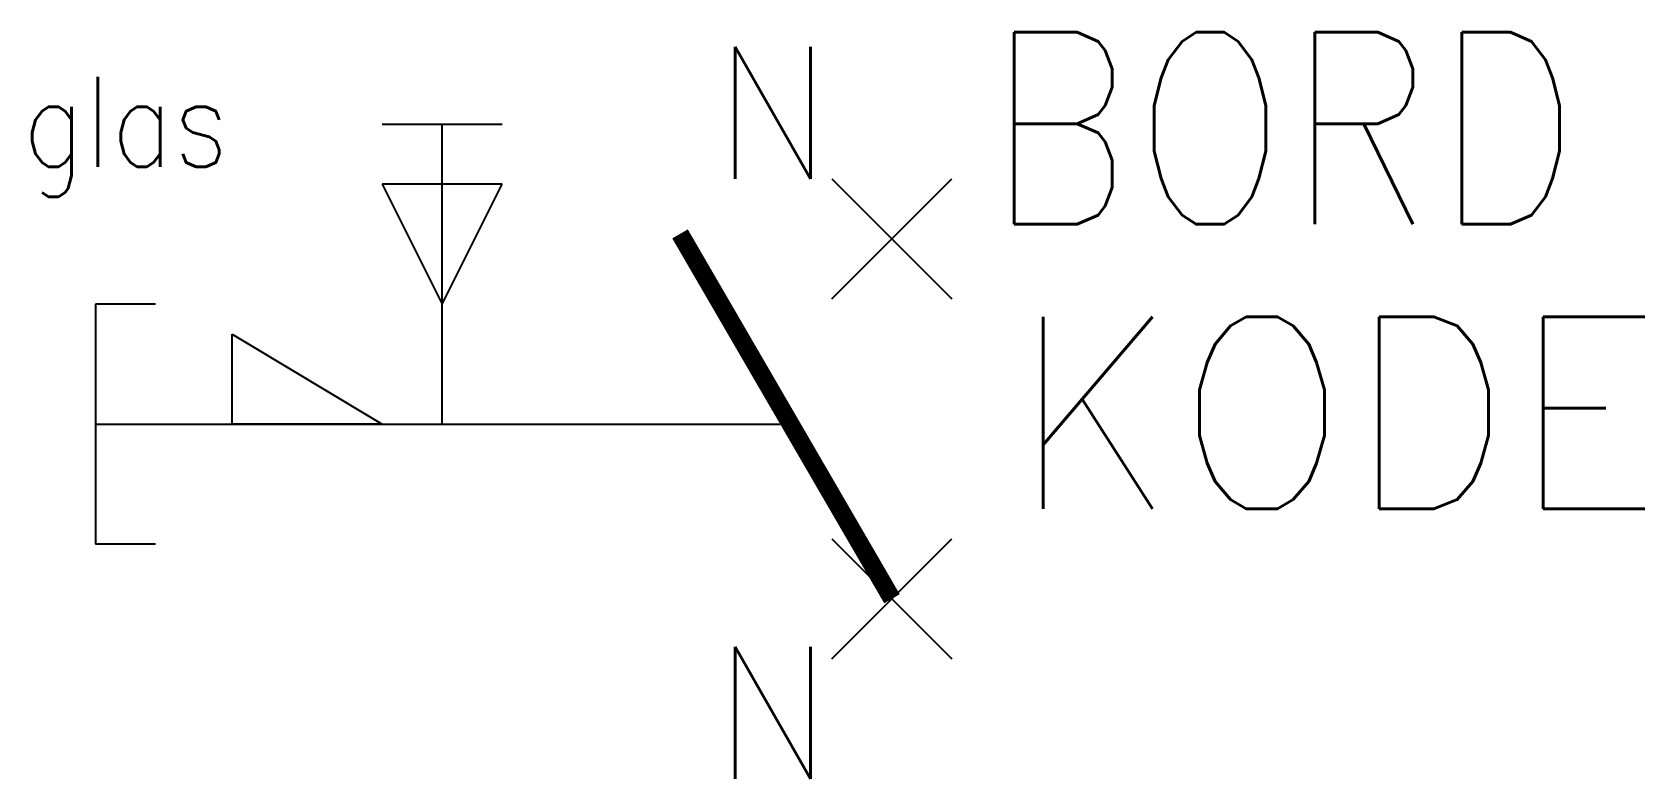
# Model space of a CAD drawing. Extents: x 270.7 to 297.6, y 201 to 213.4.
import ezdxf
from ezdxf.enums import TextEntityAlignment as Align

# ---------------------------------------------------------------- set-up
doc = ezdxf.new("R2010")
doc.units = 0
doc.header["$LTSCALE"] = 6
doc.header["$PDMODE"] = 3
doc.linetypes.add('DASHED', pattern=[0])
doc.layers.get('0').update_dxf_attribs({"color": 8, "linetype": 'CONTINUOUS'})
for name, color, linetype in [('1', 8, 'CONTINUOUS'), ('10', 8, 'DASHED'), ('11', 30, 'DASHED'), ('12', 30, 'DASHED'), ('3', 30, 'CONTINUOUS'), ('9', 8, 'DASHED'), ('C', 7, 'CONTINUOUS')]:
    doc.layers.add(name, color=color, linetype=linetype)
doc.styles.get("Standard").update_dxf_attribs({"font": 'simplex', "width": 0.85})

# ---------------------------------------------------------------- blocks, each defined once
blk = doc.blocks.new('ELEC043')
at = {"layer": '1', "color": 0}
for p, q in [((-1, 5), (1, 5)), ((1, 4), (-1, 4)), ((-1, 4), (0, 2)), ((0, 2), (1, 4)), ((-3.5, 1.5), (-1, 0)), ((-3.5, 0), (-3.5, 1.5)), ((-1, 0), (-3.5, 0))]:
    blk.add_line(p, q, dxfattribs=at)
at = {"layer": '9', "color": 0}
blk.add_line((0, 0), (0, 5), dxfattribs=at)

msp = doc.modelspace()

# ---------------------------------------------------------------- linework, layer by layer
at = {"layer": '1', "color": 0}
msp.add_line((271.718, 206.909), (283.137, 206.909), dxfattribs=at)
at = {"layer": '1', "color": 0, "const_width": 0.3}
msp.add_lwpolyline([(285, 204), (281.466, 210.082)], dxfattribs=at)
at = {"layer": '3', "color": 0}
for p, q in [((271.718, 208.909), (271.718, 204.909)), ((272.718, 208.909), (271.718, 208.909)), ((272.718, 204.909), (271.718, 204.909))]:
    msp.add_line(p, q, dxfattribs=at)
at = {"layer": 'C', "color": 0}
for p in [(285, 210), (285, 204)]:
    msp.add_point(p, dxfattribs=at)

# ---------------------------------------------------------------- block references
at = {"layer": '1', "color": 0}
msp.add_blockref('ELEC043', (277.5, 206.909), dxfattribs=at)

# ---------------------------------------------------------------- texts
at = {"color": 0, "width": 0.85}
msp.add_text('glas', height=1.5, dxfattribs=at).set_placement((270.5, 211.2))
at = {"layer": '10', "color": 0, "width": 0.95}
for p in [(284, 211), (284, 201)]:
    msp.add_attdef('N', text='', height=2.2, dxfattribs=at).set_placement(p, align=Align.RIGHT)
at = {"layer": '11', "color": 0, "width": 0.85}
msp.add_attdef('BORD', (286.574, 210.243), '', height=3.2, dxfattribs=at)
at = {"layer": '12', "color": 0, "width": 0.95}
msp.add_attdef('KODE', (287, 205.5), '-S', height=3.2, dxfattribs=at)

doc.saveas('drawing.dxf')
